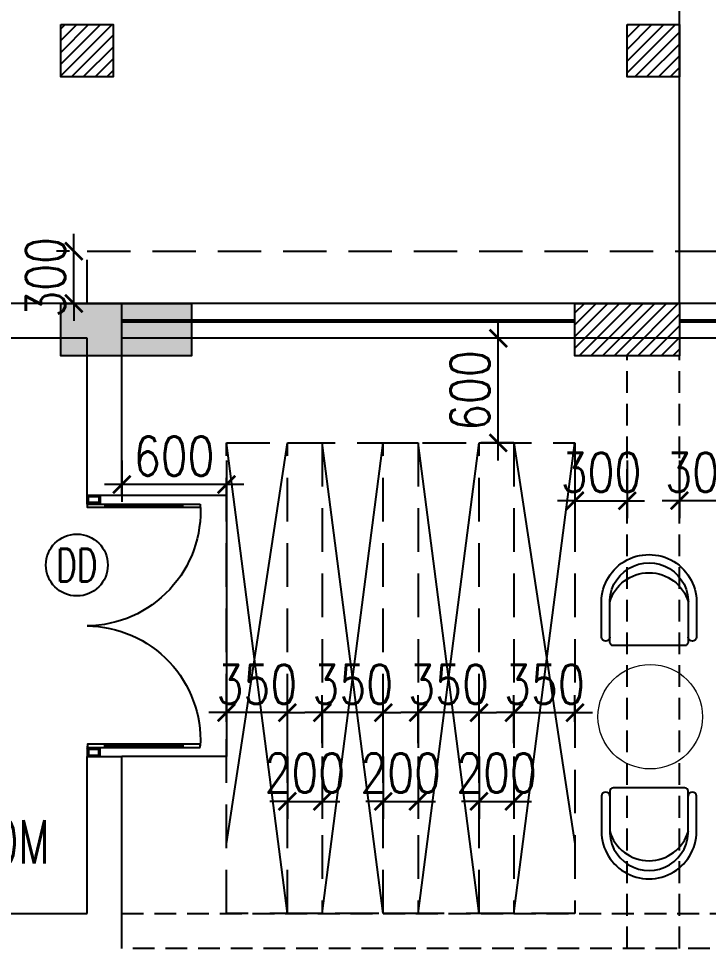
# Model space of a CAD drawing. Extents: x -32840 to 422982, y 280745 to 888746.
# Drawn here: x 93685 to 97644, y 767062 to 772396 of the extents above; entities that cross this region are included whole.
import ezdxf
from ezdxf.enums import TextEntityAlignment as Align

# ---------------------------------------------------------------- set-up
doc = ezdxf.new("R2010")
doc.units = 0
doc.header["$LTSCALE"] = 1000
doc.header["$PDMODE"] = 3
for name, pattern in [('CONTINOUS', [0]), ('HIDDEN', [0.375, 0.25, -0.125]), ('HIDDEN2', [0.1875, 0.125, -0.0625])]:
    doc.linetypes.add(name, pattern=pattern)
doc.layers.get('Defpoints').update_dxf_attribs({"linetype": 'HIDDEN'})
doc.layers.add('A-BEAM1', color=1, linetype='HIDDEN2', transparency=0.5)
for name, color, linetype in [('A-Chejja', 5, 'HIDDEN'), ('a-dim', 3, 'Continuous'), ('A-DOOR', 1, 'Continuous'), ('A-duct', 1, 'Continuous'), ('A-Elev 01', 7, 'Continuous'), ('A-Floor Projection', 5, 'CONTINOUS'), ('A-LOW-WALL', 4, 'Continuous'), ('A-LVL', 31, 'HIDDEN'), ('A-Rail', 1, 'Continuous'), ('A-STAIR', 2, 'Continuous'), ('A-TAG-DW', 2, 'Continuous'), ('A-WALL', 7, 'CONTINOUS'), ('AR-FURNITURE', 1, 'Continuous'), ('S-RCWALL', 10, 'Continuous'), ('S-RCWALL HATCH', 165, 'Continuous')]:
    doc.layers.add(name, color=color, linetype=linetype)
doc.layers.add('N-FURN', color=1, linetype='Continuous', lineweight=20)
doc.styles.add('ROMANS', font='romans.shx', dxfattribs={"width": 0.8})
doc.dimstyles.new('dim-1', dxfattribs={"dimscale": 100, "dimtxt": 2.25, "dimasz": 1, "dimexe": 1, "dimexo": 1, "dimgap": 0.5, "dimtad": 1, "dimdec": 0, "dimzin": 3, "dimdsep": 46, "dimtxsty": 'ROMANS', "dimblk": 'ARCHTICK', "dimcen": 0.0625, "dimdle": 1, "dimclrd": 256, "dimclre": 256, "dimclrt": 6, "dimadec": 0, "dimazin": 0, "dimtfac": 1, "dimtdec": 0, "dimtix": 1, "dimtmove": 1, "dimatfit": 3, "dimfxl": 1, "dimfrac": 2, "dimtolj": 1, "dimtzin": 3, "dimarcsym": 0})
pattern_1 = [(45, (-273834.784, -388831.225), (-33.6759605, 33.6759605), [])]

# ---------------------------------------------------------------- blocks, each defined once
blk = doc.blocks.new('_ArchTick')
at = {"color": 0, "linetype": 'ByBlock', "const_width": 0.15}
blk.add_lwpolyline([(-0.5, -0.5), (0.5, 0.5)], dxfattribs=at)
blk = doc.blocks.new('*D1429')
at = {"layer": 'a-dim', "lineweight": -2, "transparency": 16777216}
for p, q in [((96438.3, 769861.7, 0), (96438.3, 770661.7, 0)), ((96477.9, 770561.7, 0), (96338.3, 770561.7, 0)), ((96527.9, 769961.7, 0), (96338.3, 769961.7, 0))]:
    blk.add_line(p, q, dxfattribs=at)
at = {"layer": 'Defpoints', "color": 0, "transparency": 16777216}
for p in [(96438.3, 770561.7, 0), (96577.9, 770561.7, 0), (96627.9, 769961.7, 0)]:
    blk.add_point(p, dxfattribs=at)
at = {"layer": 'a-dim', "lineweight": -2, "transparency": 16777216, "xscale": 100, "yscale": 100, "zscale": 100}
for p, rotation in [((96438.3, 770561.7, 0), 90), ((96438.3, 769961.7, 0), 270)]:
    blk.add_blockref('_ArchTick', p, dxfattribs=dict(at, rotation=rotation))
at = {"layer": 'a-dim', "color": 6, "transparency": 16777216, "insert": (96275.8, 770261.7, 0), "char_height": 225, "attachment_point": 5, "rotation": 90, "style": 'ROMANS'}
blk.add_mtext('\\A1;600', dxfattribs=at)
blk = doc.blocks.new('*D1430')
at = {"layer": 'a-dim', "lineweight": -2, "transparency": 16777216}
for p, q in [((94277.9, 769861.7, 0), (94277.9, 769623.2, 0)), ((94877.9, 769861.7, 0), (94877.9, 769623.2, 0)), ((94977.9, 769723.2, 0), (94177.9, 769723.2, 0))]:
    blk.add_line(p, q, dxfattribs=at)
at = {"layer": 'Defpoints', "color": 0, "transparency": 16777216}
for p in [(94277.9, 769961.7, 0), (94877.9, 769961.7, 0), (94277.9, 769723.2, 0)]:
    blk.add_point(p, dxfattribs=at)
at = {"layer": 'a-dim', "lineweight": -2, "transparency": 16777216, "xscale": 100, "yscale": 100, "zscale": 100, "rotation": 180}
blk.add_blockref('_ArchTick', (94277.9, 769723.2, 0), dxfattribs=at)
at = {"layer": 'a-dim', "lineweight": -2, "transparency": 16777216, "xscale": 100, "yscale": 100, "zscale": 100}
blk.add_blockref('_ArchTick', (94877.9, 769723.2, 0), dxfattribs=at)
at = {"layer": 'a-dim', "color": 6, "transparency": 16777216, "insert": (94577.9, 769885.7, 0), "char_height": 225, "attachment_point": 5, "style": 'ROMANS'}
blk.add_mtext('\\A1;600', dxfattribs=at)
blk = doc.blocks.new('*D1432')
at = {"layer": 'a-dim', "lineweight": -2, "transparency": 16777216}
for p, q in [((97477.9, 769861.7, 0), (97477.9, 769530.3, 0)), ((97777.9, 769861.7, 0), (97777.9, 769530.3, 0)), ((97477.9, 769630.3, 0), (97377.9, 769630.3, 0)), ((97777.9, 769630.3, 0), (97477.9, 769630.3, 0)), ((97777.9, 769630.3, 0), (97877.9, 769630.3, 0))]:
    blk.add_line(p, q, dxfattribs=at)
at = {"layer": 'Defpoints', "color": 0, "transparency": 16777216}
for p in [(97477.9, 769961.7, 0), (97777.9, 769961.7, 0), (97477.9, 769630.3, 0)]:
    blk.add_point(p, dxfattribs=at)
at = {"layer": 'a-dim', "lineweight": -2, "transparency": 16777216, "xscale": 100, "yscale": 100, "zscale": 100}
blk.add_blockref('_ArchTick', (97477.9, 769630.3, 0), dxfattribs=at)
at = {"layer": 'a-dim', "lineweight": -2, "transparency": 16777216, "xscale": 100, "yscale": 100, "zscale": 100, "rotation": 180}
blk.add_blockref('_ArchTick', (97777.9, 769630.3, 0), dxfattribs=at)
at = {"layer": 'a-dim', "color": 6, "transparency": 16777216, "insert": (97627.9, 769792.8, 0), "char_height": 225, "attachment_point": 5, "style": 'ROMANS'}
blk.add_mtext('\\A1;300', dxfattribs=at)
blk = doc.blocks.new('*D1433')
at = {"layer": 'a-dim', "lineweight": -2, "transparency": 16777216}
for p, q in [((96877.9, 769861.7, 0), (96877.9, 769530.3, 0)), ((97177.9, 769861.7, 0), (97177.9, 769530.3, 0)), ((96877.9, 769630.3, 0), (96777.9, 769630.3, 0)), ((96877.9, 769630.3, 0), (97177.9, 769630.3, 0)), ((97177.9, 769630.3, 0), (97277.9, 769630.3, 0))]:
    blk.add_line(p, q, dxfattribs=at)
at = {"layer": 'Defpoints', "color": 0, "transparency": 16777216}
for p in [(96877.9, 769961.7, 0), (97177.9, 769961.7, 0), (97177.9, 769630.3, 0)]:
    blk.add_point(p, dxfattribs=at)
at = {"layer": 'a-dim', "lineweight": -2, "transparency": 16777216, "xscale": 100, "yscale": 100, "zscale": 100}
blk.add_blockref('_ArchTick', (96877.9, 769630.3, 0), dxfattribs=at)
at = {"layer": 'a-dim', "lineweight": -2, "transparency": 16777216, "xscale": 100, "yscale": 100, "zscale": 100, "rotation": 180}
blk.add_blockref('_ArchTick', (97177.9, 769630.3, 0), dxfattribs=at)
at = {"layer": 'a-dim', "color": 6, "transparency": 16777216, "insert": (97027.9, 769792.8, 0), "char_height": 225, "attachment_point": 5, "style": 'ROMANS'}
blk.add_mtext('\\A1;300', dxfattribs=at)
blk = doc.blocks.new('*D1468')
at = {"layer": 'a-dim', "lineweight": -2, "transparency": 16777216}
for p, q in [((94002.5, 771061.7, 0), (94002.5, 771161.7, 0)), ((93977.9, 771061.7, 0), (93902.5, 771061.7, 0)), ((94002.5, 770761.7, 0), (94002.5, 771061.7, 0)), ((93977.9, 770761.7, 0), (93902.5, 770761.7, 0)), ((94002.5, 770761.7, 0), (94002.5, 770661.7, 0))]:
    blk.add_line(p, q, dxfattribs=at)
at = {"layer": 'Defpoints', "color": 0, "transparency": 16777216}
for p in [(94002.5, 771061.7, 0), (94077.9, 771061.7, 0), (94077.9, 770761.7, 0)]:
    blk.add_point(p, dxfattribs=at)
at = {"layer": 'a-dim', "lineweight": -2, "transparency": 16777216, "xscale": 100, "yscale": 100, "zscale": 100}
for p, rotation in [((94002.5, 771061.7, 0), 270), ((94002.5, 770761.7, 0), 90)]:
    blk.add_blockref('_ArchTick', p, dxfattribs=dict(at, rotation=rotation))
at = {"layer": 'a-dim', "color": 6, "transparency": 16777216, "insert": (93840, 770911.7, 0), "char_height": 225, "attachment_point": 5, "rotation": 90, "style": 'ROMANS'}
blk.add_mtext('\\A1;300', dxfattribs=at)
blk = doc.blocks.new('*D1436')
at = {"layer": 'a-dim', "lineweight": -2, "transparency": 16777216}
for p, q in [((96527.9, 768238.2, 0), (96527.9, 768514.2, 0)), ((96877.9, 768361.7, 0), (96877.9, 768514.2, 0)), ((96527.9, 768414.2, 0), (96427.9, 768414.2, 0)), ((96527.9, 768414.2, 0), (96877.9, 768414.2, 0)), ((96877.9, 768414.2, 0), (96977.9, 768414.2, 0))]:
    blk.add_line(p, q, dxfattribs=at)
at = {"layer": 'Defpoints', "color": 0, "transparency": 16777216}
for p in [(96877.9, 768414.2, 0), (96877.9, 768261.7, 0), (96527.9, 768138.2, 0)]:
    blk.add_point(p, dxfattribs=at)
at = {"layer": 'a-dim', "lineweight": -2, "transparency": 16777216, "xscale": 100, "yscale": 100, "zscale": 100}
blk.add_blockref('_ArchTick', (96527.9, 768414.2, 0), dxfattribs=at)
at = {"layer": 'a-dim', "lineweight": -2, "transparency": 16777216, "xscale": 100, "yscale": 100, "zscale": 100, "rotation": 180}
blk.add_blockref('_ArchTick', (96877.9, 768414.2, 0), dxfattribs=at)
at = {"layer": 'a-dim', "color": 6, "transparency": 16777216, "insert": (96702.9, 768576.7, 0), "char_height": 225, "attachment_point": 5, "style": 'ROMANS'}
blk.add_mtext('\\A1;350', dxfattribs=at)
blk = doc.blocks.new('*D1437')
at = {"layer": 'a-dim', "lineweight": -2, "transparency": 16777216}
for p, q in [((96327.9, 768161.7, 0), (96327.9, 767805.2, 0)), ((96527.9, 768161.7, 0), (96527.9, 767805.2, 0)), ((96327.9, 767905.2, 0), (96227.9, 767905.2, 0)), ((96327.9, 767905.2, 0), (96527.9, 767905.2, 0)), ((96527.9, 767905.2, 0), (96627.9, 767905.2, 0))]:
    blk.add_line(p, q, dxfattribs=at)
at = {"layer": 'Defpoints', "color": 0, "transparency": 16777216}
for p in [(96327.9, 768261.7, 0), (96527.9, 768261.7, 0), (96527.9, 767905.2, 0)]:
    blk.add_point(p, dxfattribs=at)
at = {"layer": 'a-dim', "lineweight": -2, "transparency": 16777216, "xscale": 100, "yscale": 100, "zscale": 100}
blk.add_blockref('_ArchTick', (96327.9, 767905.2, 0), dxfattribs=at)
at = {"layer": 'a-dim', "lineweight": -2, "transparency": 16777216, "xscale": 100, "yscale": 100, "zscale": 100, "rotation": 180}
blk.add_blockref('_ArchTick', (96527.9, 767905.2, 0), dxfattribs=at)
at = {"layer": 'a-dim', "color": 6, "transparency": 16777216, "insert": (96427.9, 768067.7, 0), "char_height": 225, "attachment_point": 5, "style": 'ROMANS'}
blk.add_mtext('\\A1;200', dxfattribs=at)
blk = doc.blocks.new('*D1438')
at = {"layer": 'a-dim', "lineweight": -2, "transparency": 16777216}
for p, q in [((95977.9, 768238.2, 0), (95977.9, 768514.2, 0)), ((96327.9, 768238.2, 0), (96327.9, 768514.2, 0)), ((95977.9, 768414.2, 0), (95877.9, 768414.2, 0)), ((96327.9, 768414.2, 0), (95977.9, 768414.2, 0)), ((96327.9, 768414.2, 0), (96427.9, 768414.2, 0))]:
    blk.add_line(p, q, dxfattribs=at)
at = {"layer": 'Defpoints', "color": 0, "transparency": 16777216}
for p in [(95977.9, 768414.2, 0), (95977.9, 768138.2, 0), (96327.9, 768138.2, 0)]:
    blk.add_point(p, dxfattribs=at)
at = {"layer": 'a-dim', "lineweight": -2, "transparency": 16777216, "xscale": 100, "yscale": 100, "zscale": 100}
blk.add_blockref('_ArchTick', (95977.9, 768414.2, 0), dxfattribs=at)
at = {"layer": 'a-dim', "lineweight": -2, "transparency": 16777216, "xscale": 100, "yscale": 100, "zscale": 100, "rotation": 180}
blk.add_blockref('_ArchTick', (96327.9, 768414.2, 0), dxfattribs=at)
at = {"layer": 'a-dim', "color": 6, "transparency": 16777216, "insert": (96152.9, 768576.7, 0), "char_height": 225, "attachment_point": 5, "style": 'ROMANS'}
blk.add_mtext('\\A1;350', dxfattribs=at)
blk = doc.blocks.new('*D1439')
at = {"layer": 'a-dim', "lineweight": -2, "transparency": 16777216}
for p, q in [((95777.9, 768161.7, 0), (95777.9, 767805.2, 0)), ((95977.9, 768161.7, 0), (95977.9, 767805.2, 0)), ((95777.9, 767905.2, 0), (95677.9, 767905.2, 0)), ((95777.9, 767905.2, 0), (95977.9, 767905.2, 0)), ((95977.9, 767905.2, 0), (96077.9, 767905.2, 0))]:
    blk.add_line(p, q, dxfattribs=at)
at = {"layer": 'Defpoints', "color": 0, "transparency": 16777216}
for p in [(95777.9, 768261.7, 0), (95977.9, 768261.7, 0), (95977.9, 767905.2, 0)]:
    blk.add_point(p, dxfattribs=at)
at = {"layer": 'a-dim', "lineweight": -2, "transparency": 16777216, "xscale": 100, "yscale": 100, "zscale": 100}
blk.add_blockref('_ArchTick', (95777.9, 767905.2, 0), dxfattribs=at)
at = {"layer": 'a-dim', "lineweight": -2, "transparency": 16777216, "xscale": 100, "yscale": 100, "zscale": 100, "rotation": 180}
blk.add_blockref('_ArchTick', (95977.9, 767905.2, 0), dxfattribs=at)
at = {"layer": 'a-dim', "color": 6, "transparency": 16777216, "insert": (95877.9, 768067.7, 0), "char_height": 225, "attachment_point": 5, "style": 'ROMANS'}
blk.add_mtext('\\A1;200', dxfattribs=at)
blk = doc.blocks.new('*D1440')
at = {"layer": 'a-dim', "lineweight": -2, "transparency": 16777216}
for p, q in [((95427.9, 768238.2, 0), (95427.9, 768514.2, 0)), ((95777.9, 768238.2, 0), (95777.9, 768514.2, 0)), ((95427.9, 768414.2, 0), (95327.9, 768414.2, 0)), ((95777.9, 768414.2, 0), (95427.9, 768414.2, 0)), ((95777.9, 768414.2, 0), (95877.9, 768414.2, 0))]:
    blk.add_line(p, q, dxfattribs=at)
at = {"layer": 'Defpoints', "color": 0, "transparency": 16777216}
for p in [(95427.9, 768414.2, 0), (95427.9, 768138.2, 0), (95777.9, 768138.2, 0)]:
    blk.add_point(p, dxfattribs=at)
at = {"layer": 'a-dim', "lineweight": -2, "transparency": 16777216, "xscale": 100, "yscale": 100, "zscale": 100}
blk.add_blockref('_ArchTick', (95427.9, 768414.2, 0), dxfattribs=at)
at = {"layer": 'a-dim', "lineweight": -2, "transparency": 16777216, "xscale": 100, "yscale": 100, "zscale": 100, "rotation": 180}
blk.add_blockref('_ArchTick', (95777.9, 768414.2, 0), dxfattribs=at)
at = {"layer": 'a-dim', "color": 6, "transparency": 16777216, "insert": (95602.9, 768576.7, 0), "char_height": 225, "attachment_point": 5, "style": 'ROMANS'}
blk.add_mtext('\\A1;350', dxfattribs=at)
blk = doc.blocks.new('*D1441')
at = {"layer": 'a-dim', "lineweight": -2, "transparency": 16777216}
for p, q in [((95227.9, 768161.7, 0), (95227.9, 767805.2, 0)), ((95427.9, 768161.7, 0), (95427.9, 767805.2, 0)), ((95227.9, 767905.2, 0), (95127.9, 767905.2, 0)), ((95227.9, 767905.2, 0), (95427.9, 767905.2, 0)), ((95427.9, 767905.2, 0), (95527.9, 767905.2, 0))]:
    blk.add_line(p, q, dxfattribs=at)
at = {"layer": 'Defpoints', "color": 0, "transparency": 16777216}
for p in [(95227.9, 768261.7, 0), (95427.9, 768261.7, 0), (95427.9, 767905.2, 0)]:
    blk.add_point(p, dxfattribs=at)
at = {"layer": 'a-dim', "lineweight": -2, "transparency": 16777216, "xscale": 100, "yscale": 100, "zscale": 100}
blk.add_blockref('_ArchTick', (95227.9, 767905.2, 0), dxfattribs=at)
at = {"layer": 'a-dim', "lineweight": -2, "transparency": 16777216, "xscale": 100, "yscale": 100, "zscale": 100, "rotation": 180}
blk.add_blockref('_ArchTick', (95427.9, 767905.2, 0), dxfattribs=at)
at = {"layer": 'a-dim', "color": 6, "transparency": 16777216, "insert": (95327.9, 768067.7, 0), "char_height": 225, "attachment_point": 5, "style": 'ROMANS'}
blk.add_mtext('\\A1;200', dxfattribs=at)
blk = doc.blocks.new('*D1442')
at = {"layer": 'a-dim', "lineweight": -2, "transparency": 16777216}
for p, q in [((94877.9, 768361.7, 0), (94877.9, 768514.2, 0)), ((95227.9, 768238.2, 0), (95227.9, 768514.2, 0)), ((94877.9, 768414.2, 0), (94777.9, 768414.2, 0)), ((95227.9, 768414.2, 0), (94877.9, 768414.2, 0)), ((95227.9, 768414.2, 0), (95327.9, 768414.2, 0))]:
    blk.add_line(p, q, dxfattribs=at)
at = {"layer": 'Defpoints', "color": 0, "transparency": 16777216}
for p in [(94877.9, 768414.2, 0), (94877.9, 768261.7, 0), (95227.9, 768138.2, 0)]:
    blk.add_point(p, dxfattribs=at)
at = {"layer": 'a-dim', "lineweight": -2, "transparency": 16777216, "xscale": 100, "yscale": 100, "zscale": 100}
blk.add_blockref('_ArchTick', (94877.9, 768414.2, 0), dxfattribs=at)
at = {"layer": 'a-dim', "lineweight": -2, "transparency": 16777216, "xscale": 100, "yscale": 100, "zscale": 100, "rotation": 180}
blk.add_blockref('_ArchTick', (95227.9, 768414.2, 0), dxfattribs=at)
at = {"layer": 'a-dim', "color": 6, "transparency": 16777216, "insert": (95052.9, 768576.7, 0), "char_height": 225, "attachment_point": 5, "style": 'ROMANS'}
blk.add_mtext('\\A1;350', dxfattribs=at)
blk = doc.blocks.new('DFGDF')
at = {"layer": 'AR-FURNITURE'}
for p, q in [((202459.9, 85242.3), (202459.9, 85058.9)), ((202507.3, 85271.7), (202507.3, 85058.9)), ((202938.4, 85290.7), (202526.3, 85290.7)), ((202957.3, 85058.9), (202957.3, 85271.7)), ((203004.7, 85058.9), (203004.7, 85242.3))]:
    blk.add_line(p, q, dxfattribs=at)
for centre, radius, start, end in [((202483.6, 85242.3), 23.7, 0, 180), ((202526.3, 85271.7), 19, 90, 180), ((202938.4, 85271.7), 19, 0, 90), ((202981, 85242.3), 23.7, 0, 180), ((202732.3, 85041.3), 273, 176.2971, 3.7029), ((202732.3, 85041.4), 225.7, 175.548, 4.452)]:
    blk.add_arc(centre, radius, start, end, dxfattribs=at)
at = {"layer": 'AR-FURNITURE', "color": 8}
blk.add_arc((202732.3, 85107.5), 235.2, 196.3349, 343.6651, dxfattribs=at)
blk = doc.blocks.new('A$C2213c290')
for p, q in [((102.5, 698), (102.5, 679)), ((550, 679), (550, 698)), ((102.5, -698), (102.5, -679)), ((550, -679), (550, -698))]:
    blk.add_line(p, q)
at = {"color": 8}
for p, q in [((102.5, 688.5), (550, 688.5)), ((102.5, -688.5), (550, -688.5))]:
    blk.add_line(p, q, dxfattribs=at)
for points in [[(75, 750), (75, 700), (0, 700), (0, 750)], [(650, 698), (650, 679), (2.5, 679), (2.5, 698)], [(67, 742), (67, 708), (8, 708), (8, 742)], [(650, -698), (650, -679), (2.5, -679), (2.5, -698)], [(75, -750), (75, -700), (0, -700), (0, -750)], [(67, -742), (67, -708), (8, -708), (8, -742)]]:
    blk.add_lwpolyline(points, close=True)
for centre in [(0, 697.5), (0, -697.5)]:
    blk.add_circle(centre, 2.5)
for centre, radius, start, end in [((-6, 656.7), 656.7, 270.5218, 2.7734), ((-6.9, -658.1), 658.1, 356.523, 89.3983)]:
    blk.add_arc(centre, radius, start, end, dxfattribs=at)
blk = doc.blocks.new('TAG-DOOR-WINOW')
blk.add_circle((0, 0), 2.368)
at = {"color": 6, "style": 'ROMANS', "width": 0.7}
blk.add_attdef('DW', text='', height=2.5, dxfattribs=at).set_placement((0, 0), align=Align.MIDDLE_CENTER)
blk = doc.blocks.new('A$C6a0ca272')
at = {"layer": 'S-RCWALL HATCH'}
h = blk.add_hatch(dxfattribs=at)
h.set_pattern_fill('ANSI31', color=253, scale=15, style=0)
h.set_pattern_definition(pattern_1)
h.paths.add_polyline_path([(15350.2, 14100), (15650.2, 14100), (15650.2, 13800), (15350.2, 13800)])
h = blk.add_hatch(dxfattribs=at)
h.set_pattern_fill('ANSI31', color=253, scale=15, style=0)
h.set_pattern_definition(pattern_1)
h.paths.add_polyline_path([(18600.2, 14100), (18900.2, 14100), (18900.2, 13800), (18600.2, 13800)])
blk.add_hatch(color=253, dxfattribs=at).paths.add_polyline_path([(16100.2, 12500), (16100.2, 12200), (15350.2, 12200), (15350.2, 12500)])
h = blk.add_hatch(dxfattribs=at)
h.set_pattern_fill('ANSI31', color=253, scale=15, style=0)
h.set_pattern_definition(pattern_1)
h.paths.add_polyline_path([(18900.2, 12500), (18900.2, 12200), (18300.2, 12200), (18300.2, 12500)])
at = {"layer": 'S-RCWALL'}
for points in [[(15350.2, 14100), (15650.2, 14100), (15650.2, 13800), (15350.2, 13800)], [(18600.2, 14100), (18900.2, 14100), (18900.2, 13800), (18600.2, 13800)], [(16100.2, 12500), (16100.2, 12200), (15350.2, 12200), (15350.2, 12500)], [(18900.2, 12500), (18900.2, 12200), (18300.2, 12200), (18300.2, 12500)]]:
    blk.add_lwpolyline(points, close=True, dxfattribs=at)

msp = doc.modelspace()

# ---------------------------------------------------------------- linework, layer by layer
at = {"layer": 'A-BEAM1'}
for p, q in [((97177.9, 767061.7, 0), (97177.9, 770462, 0)), ((97477.9, 767061.7, 0), (97477.9, 770462, 0))]:
    msp.add_line(p, q, dxfattribs=at)
at = {"layer": 'A-BEAM1', "elevation": 0}
msp.add_lwpolyline([(103277.9, 767261.7), (103277.9, 767061.7), (94277.9, 767061.7), (94277.9, 767261.7)], close=True, dxfattribs=at)
at = {"layer": 'A-Chejja', "color": 1}
for p, q in [((94077.9, 771061.7, 0), (103277.9, 771061.7, 0)), ((94077.9, 770761.7, 0), (94077.9, 771061.7, 0))]:
    msp.add_line(p, q, dxfattribs=at)
at = {"layer": 'A-Chejja', "color": 1, "elevation": 0}
msp.add_lwpolyline([(94877.9, 767261.7), (94877.9, 769961.7), (96877.9, 769961.7), (96877.9, 767261.7)], close=True, dxfattribs=at)
at = {"layer": 'A-Chejja', "elevation": 0}
for points in [[(95427.9, 767261.7), (95227.9, 767261.7), (95227.9, 769961.7), (95427.9, 769961.7)], [(95977.9, 767261.7), (95777.9, 767261.7), (95777.9, 769961.7), (95977.9, 769961.7)], [(96527.9, 767261.7), (96327.9, 767261.7), (96327.9, 769961.7), (96527.9, 769961.7)]]:
    msp.add_lwpolyline(points, close=True, dxfattribs=at)
at = {"layer": 'A-duct', "color": 8}
for p, q in [((94877.9, 767661.7, 0), (95227.9, 769961.7, 0)), ((95227.9, 767261.7, 0), (94877.9, 769961.7, 0)), ((95427.9, 767261.7, 0), (95777.9, 769961.7, 0)), ((95777.9, 767261.7, 0), (95427.9, 769961.7, 0)), ((95977.9, 767261.7, 0), (96327.9, 769961.7, 0)), ((96327.9, 767261.7, 0), (95977.9, 769961.7, 0)), ((96527.9, 767261.7, 0), (96877.9, 769961.7, 0)), ((96527.9, 769961.7, 0), (96877.9, 767661.7, 0))]:
    msp.add_line(p, q, dxfattribs=at)
at = {"layer": 'A-Elev 01', "elevation": 0}
for points in [[(94077.9, 769661.7), (94277.9, 769661.7)], [(94077.9, 768161.7), (94277.9, 768161.7)]]:
    msp.add_lwpolyline(points, dxfattribs=at)
at = {"layer": 'A-Floor Projection', "elevation": 0}
msp.add_lwpolyline([(97477.9, 770761.7), (97477.9, 772661.7), (78052.9, 772661.7), (78052.9, 772061.7)], dxfattribs=at)
at = {"layer": 'A-LOW-WALL'}
for p, q in [((103277.9, 770761.7, 0), (94277.9, 770761.7, 0)), ((103277.9, 770561.7, 0), (94277.9, 770561.7, 0))]:
    msp.add_line(p, q, dxfattribs=at)
at = {"layer": 'A-Rail'}
for p, q in [((94277.9, 770667.7, 0), (96877.9, 770667.7, 0)), ((94277.9, 770655.7, 0), (96877.9, 770655.7, 0)), ((97477.9, 770667.7, 0), (103477.9, 770667.7, 0)), ((97477.9, 770655.7, 0), (103477.9, 770655.7, 0))]:
    msp.add_line(p, q, dxfattribs=at)
at = {"layer": 'A-STAIR', "elevation": 0}
msp.add_lwpolyline([(94277.9, 769661.7), (94877.9, 769661.7), (94877.9, 768161.7), (94277.9, 768161.7)], dxfattribs=at)
at = {"layer": 'A-WALL'}
for p, q in [((94277.9, 770761.7, 0), (87577.9, 770761.7, 0)), ((94277.9, 769661.7, 0), (94277.9, 770761.7, 0)), ((94077.9, 770561.7, 0), (87577.9, 770561.7, 0)), ((94077.9, 769661.7, 0), (94077.9, 770561.7, 0)), ((94077.9, 767261.7, 0), (94077.9, 768161.7, 0)), ((94277.9, 767061.7, 0), (94277.9, 768161.7, 0)), ((87777.9, 767261.7, 0), (94077.9, 767261.7, 0))]:
    msp.add_line(p, q, dxfattribs=at)
at = {"layer": 'N-FURN', "lineweight": 5}
msp.add_circle((97310.2, 768391, 0), 300, dxfattribs=at)

# ---------------------------------------------------------------- block references
at = {"layer": 'A-DOOR', "xscale": -1, "rotation": 180}
msp.add_blockref('A$C2213c290', (94077.9, 768911.7, 0), dxfattribs=at)
at = {"layer": 'A-TAG-DW'}
ref = msp.add_blockref('TAG-DOOR-WINOW', (94019.5, 769261.2, 0), dxfattribs=dict(at, xscale=75.00000000000004, yscale=75.00000000000004, zscale=75.00000000000004, rotation=334.3000000001243))
ref.add_attrib('DW', 'DD', dxfattribs={"layer": '0', "color": 6, "height": 187.5, "style": 'ROMANS', "width": 0.7}).set_placement((94019.5, 769261.2, 0), align=Align.MIDDLE_CENTER)
at = {"layer": 'N-FURN', "lineweight": 5, "xscale": -1, "rotation": 180}
msp.add_blockref('DFGDF', (-105429.1, 854089.4, 0), dxfattribs=at)
at = {"layer": 'N-FURN', "lineweight": 5}
msp.add_blockref('DFGDF', (-105429.1, 682692.7, 0), dxfattribs=at)
at = {"layer": 'S-RCWALL'}
msp.add_blockref('A$C6a0ca272', (78577.7, 758261.7, 0), dxfattribs=at)

# ---------------------------------------------------------------- texts
at = {"layer": 'A-LVL', "style": 'ROMANS', "width": 0.7}
msp.add_text('FFL:+112.00M', height=250, dxfattribs=at).set_placement((92191.3, 767548.1))

# ---------------------------------------------------------------- dimensions: what is measured, and where the dimension line sits
at = {"layer": 'a-dim'}
for base, p1, p2, picture, middle in [((94002.5, 771061.7, 0), (94077.9, 770761.7, 0), (94077.9, 771061.7, 0), '*D1468', (93840, 770911.7, 0)), ((96438.3, 770561.7, 0), (96627.9, 769961.7, 0), (96577.9, 770561.7, 0), '*D1429', (96275.8, 770261.7, 0))]:
    dim = msp.add_linear_dim(base=base, p1=p1, p2=p2, angle=90, dimstyle='dim-1', dxfattribs=at)
    dim.commit()
    dim.dimension.update_dxf_attribs({"geometry": picture, "text_midpoint": middle})
for base, p1, p2, picture, middle in [((94277.9, 769723.2, 0), (94877.9, 769961.7, 0), (94277.9, 769961.7, 0), '*D1430', (94577.9, 769885.7, 0)), ((97177.9, 769630.3, 0), (96877.9, 769961.7, 0), (97177.9, 769961.7, 0), '*D1433', (97027.9, 769792.8, 0)), ((97477.9, 769630.3, 0), (97777.9, 769961.7, 0), (97477.9, 769961.7, 0), '*D1432', (97627.9, 769792.8, 0)), ((94877.9, 768414.2, 0), (95227.9, 768138.2, 0), (94877.9, 768261.7, 0), '*D1442', (95052.9, 768576.7, 0)), ((95427.9, 768414.2, 0), (95777.9, 768138.2, 0), (95427.9, 768138.2, 0), '*D1440', (95602.9, 768576.7, 0)), ((95977.9, 768414.2, 0), (96327.9, 768138.2, 0), (95977.9, 768138.2, 0), '*D1438', (96152.9, 768576.7, 0)), ((96877.9, 768414.2, 0), (96527.9, 768138.2, 0), (96877.9, 768261.7, 0), '*D1436', (96702.9, 768576.7, 0)), ((95427.9, 767905.2, 0), (95227.9, 768261.7, 0), (95427.9, 768261.7, 0), '*D1441', (95327.9, 768067.7, 0)), ((95977.9, 767905.2, 0), (95777.9, 768261.7, 0), (95977.9, 768261.7, 0), '*D1439', (95877.9, 768067.7, 0)), ((96527.9, 767905.2, 0), (96327.9, 768261.7, 0), (96527.9, 768261.7, 0), '*D1437', (96427.9, 768067.7, 0))]:
    dim = msp.add_linear_dim(base=base, p1=p1, p2=p2, dimstyle='dim-1', dxfattribs=at)
    dim.commit()
    dim.dimension.update_dxf_attribs({"geometry": picture, "text_midpoint": middle})

doc.saveas('drawing.dxf')
